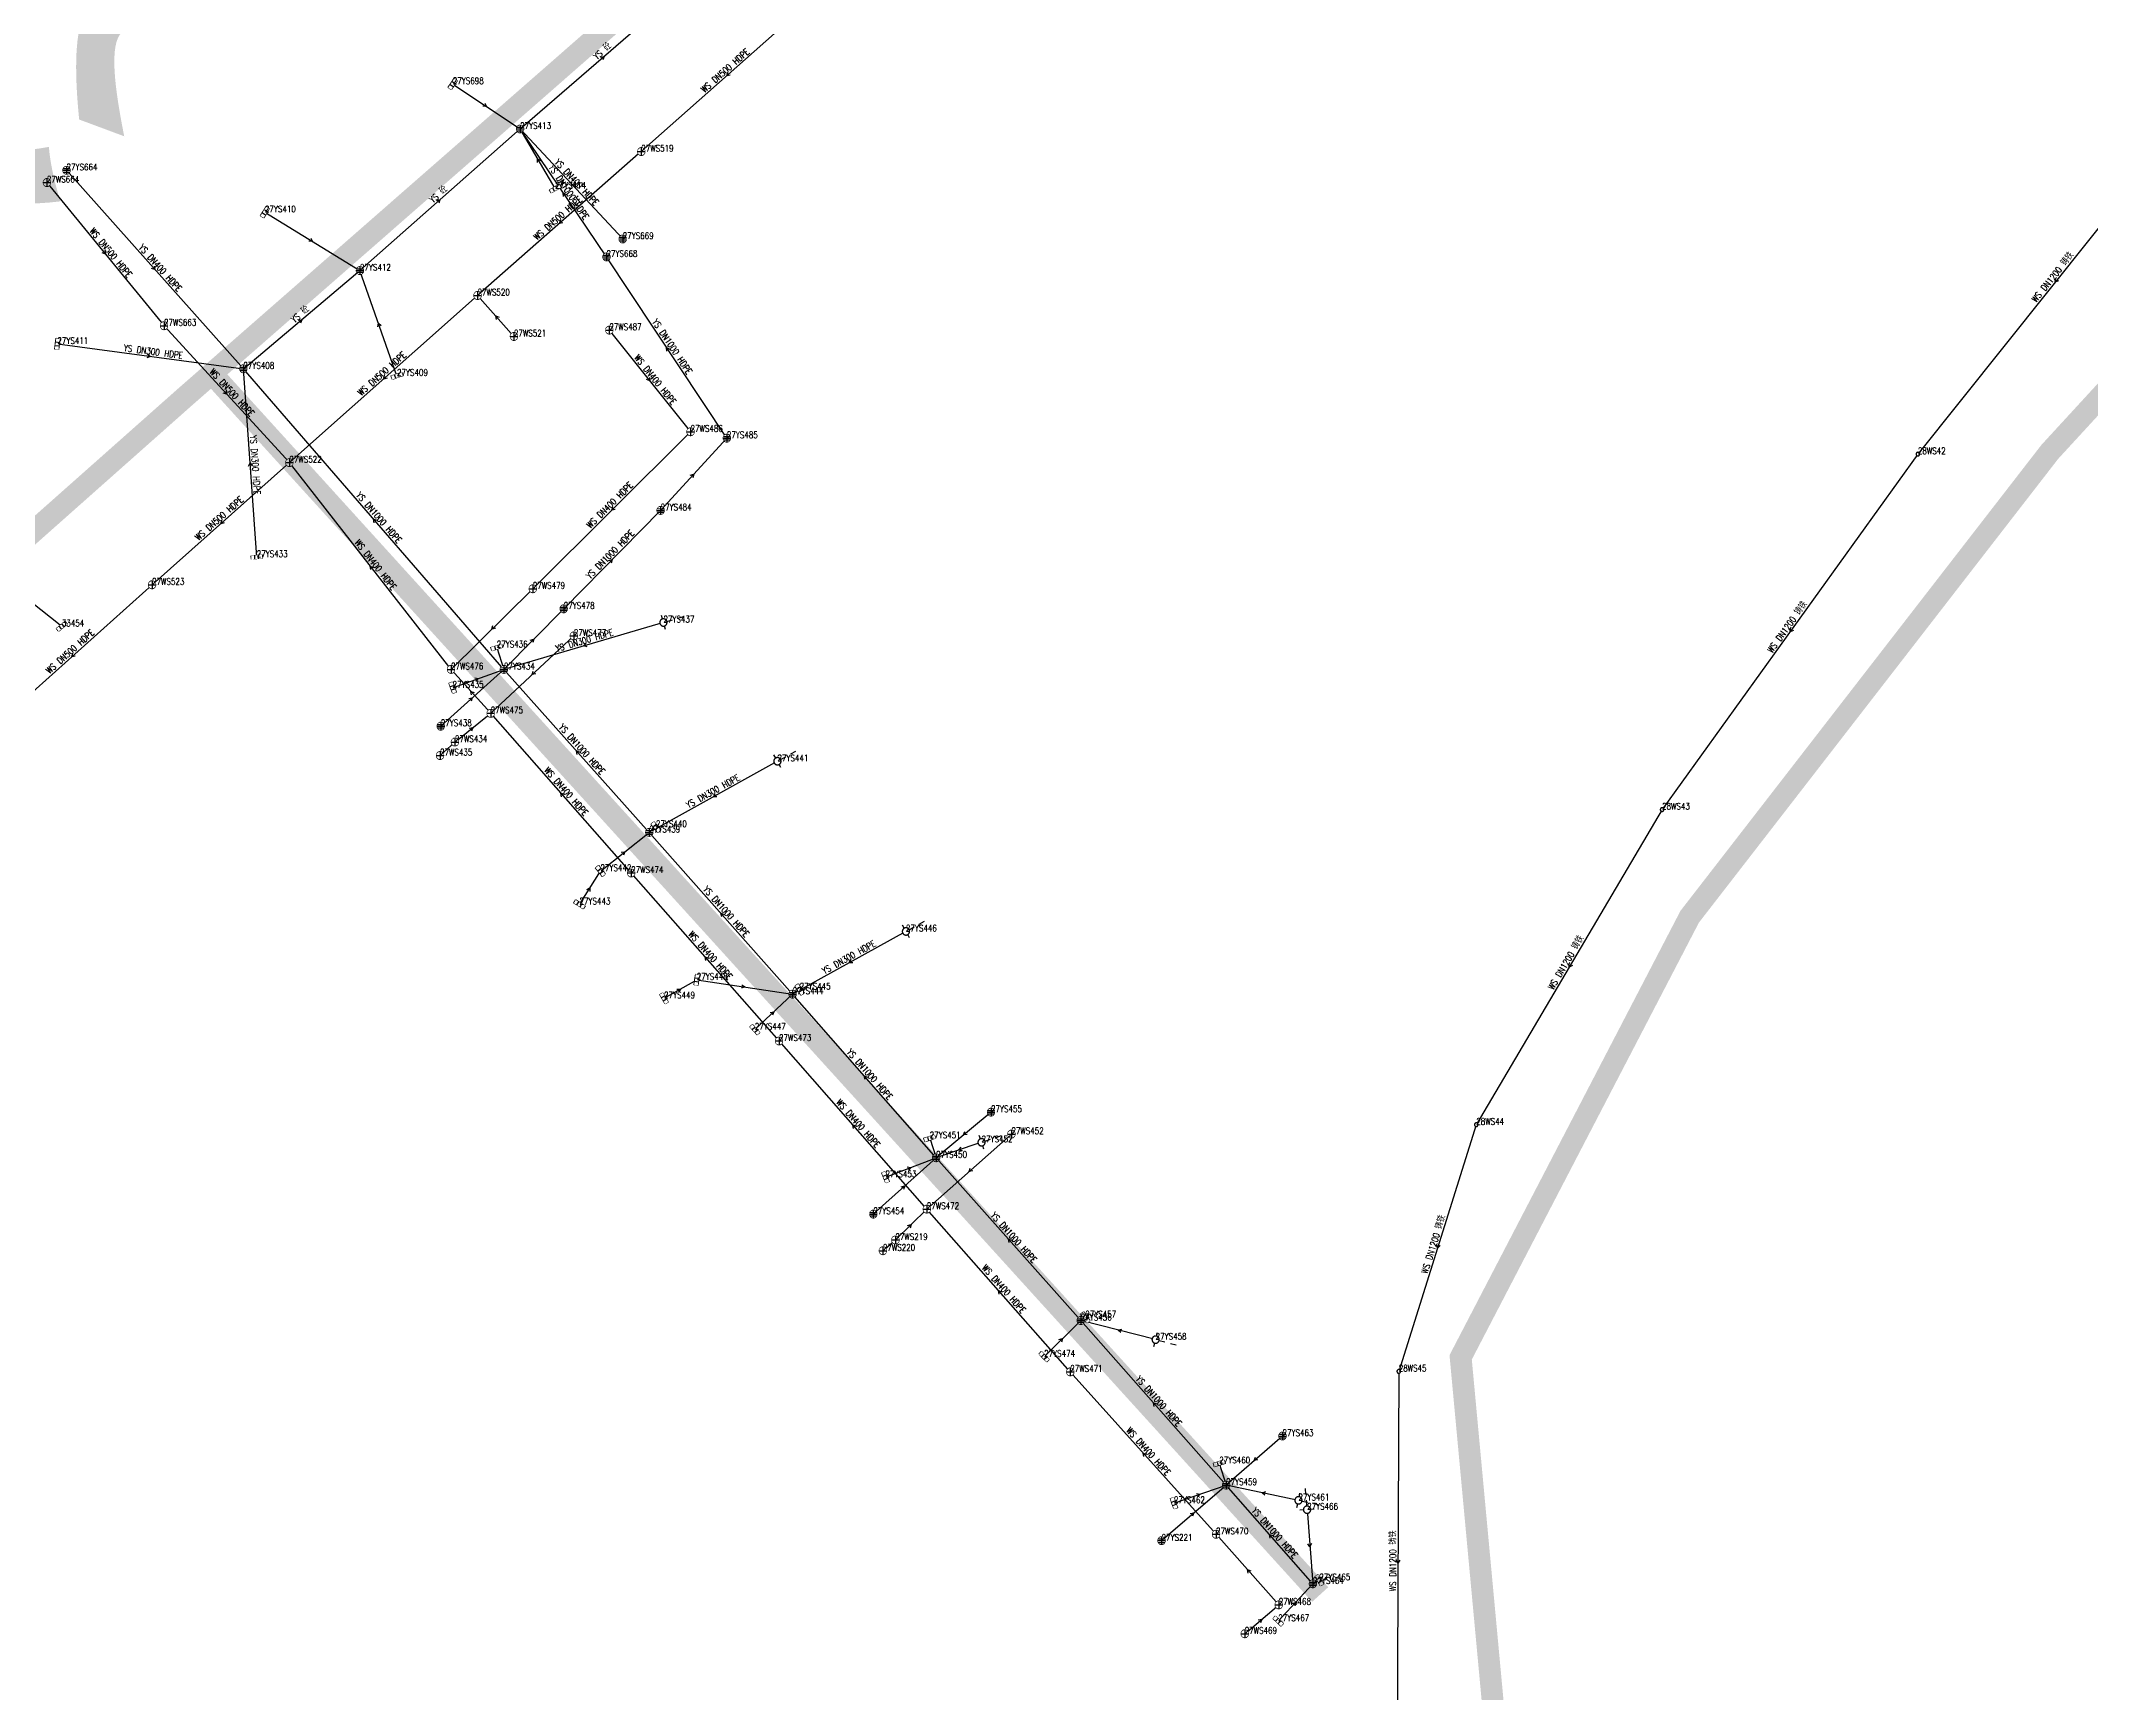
# Model space of a CAD drawing. Extents: x 78813 to 99477, y 2421021 to 2448125.
# Drawn here: x 82878.5 to 83160.7, y 2432203.4 to 2432430.8 of the extents above; entities that cross this region are included whole.
import ezdxf
from ezdxf.enums import TextEntityAlignment as Align

# ---------------------------------------------------------------- set-up
doc = ezdxf.new("R2010")
doc.units = 0
doc.set_wipeout_variables(frame=1)
doc.layers.get('0').update_dxf_attribs({"linetype": 'CONTINUOUS'})
for name, color, linetype in [('DX_WS', 16, 'CONTINUOUS'), ('DX_YS', 42, 'CONTINUOUS'), ('道路', 5, 'CONTINUOUS')]:
    doc.layers.add(name, color=color, linetype=linetype)
for name, color, linetype, true_color in [('WSLINE', 7, 'CONTINUOUS', 0x7f0000), ('YSANNEXE', 7, 'CONTINUOUS', 0xcc9900), ('YSLINE', 7, 'CONTINUOUS', 0xcc9900)]:
    doc.layers.add(name, color=color, linetype=linetype, true_color=true_color)
doc.layers.add('道路名称', color=7, linetype='CONTINUOUS', lineweight=0)
doc.styles.add('CcNameZT', font='txt.SHX', dxfattribs={"width": 0.8, "bigfont": 'HZTXT.SHX'})
doc.styles.get("Standard").update_dxf_attribs({"font": 'txt.shx', "bigfont": 'hztxt.shx'})
doc.styles.add('宋体0.7', font='', dxfattribs={"width": 0.7})
doc.styles.get('宋体0.7').set_extended_font_data('SimSun')

# ---------------------------------------------------------------- blocks, each defined once
blk = doc.blocks.new('PS管线点')
blk.add_wipeout([(0.5, 0), (0.5, 0.03), (0.5, 0.07), (0.49, 0.1), (0.48, 0.14), (0.47, 0.17), (0.46, 0.2), (0.44, 0.23), (0.42, 0.26), (0.4, 0.29), (0.38, 0.32), (0.36, 0.35), (0.33, 0.37), (0.31, 0.39), (0.28, 0.41), (0.25, 0.43), (0.22, 0.45), (0.19, 0.46), (0.15, 0.48), (0.12, 0.49), (0.09, 0.49), (0.05, 0.5), (0.02, 0.5), (-0.02, 0.5), (-0.05, 0.5), (-0.09, 0.49), (-0.12, 0.49), (-0.15, 0.48), (-0.19, 0.46), (-0.22, 0.45), (-0.25, 0.43), (-0.28, 0.41), (-0.31, 0.39), (-0.33, 0.37), (-0.36, 0.35), (-0.38, 0.32), (-0.4, 0.29), (-0.42, 0.26), (-0.44, 0.23), (-0.46, 0.2), (-0.47, 0.17), (-0.48, 0.14), (-0.49, 0.1), (-0.5, 0.07), (-0.5, 0.03), (-0.5, 0), (-0.5, -0.03), (-0.5, -0.07), (-0.49, -0.1), (-0.48, -0.14), (-0.47, -0.17), (-0.46, -0.2), (-0.44, -0.23), (-0.42, -0.26), (-0.4, -0.29), (-0.38, -0.32), (-0.36, -0.35), (-0.33, -0.37), (-0.31, -0.39), (-0.28, -0.41), (-0.25, -0.43), (-0.22, -0.45), (-0.19, -0.46), (-0.15, -0.48), (-0.12, -0.49), (-0.09, -0.49), (-0.05, -0.5), (-0.02, -0.5), (0.02, -0.5), (0.05, -0.5), (0.09, -0.49), (0.12, -0.49), (0.15, -0.48), (0.19, -0.46), (0.22, -0.45), (0.25, -0.43), (0.28, -0.41), (0.31, -0.39), (0.33, -0.37), (0.36, -0.35), (0.38, -0.32), (0.4, -0.29), (0.42, -0.26), (0.44, -0.23), (0.46, -0.2), (0.47, -0.17), (0.48, -0.14), (0.49, -0.1), (0.5, -0.07)])
blk.add_lwpolyline([(0.5, 0), (0.5, 0.03), (0.5, 0.07), (0.49, 0.1), (0.48, 0.14), (0.47, 0.17), (0.46, 0.2), (0.44, 0.23), (0.42, 0.26), (0.4, 0.29), (0.38, 0.32), (0.36, 0.35), (0.33, 0.37), (0.31, 0.39), (0.28, 0.41), (0.25, 0.43), (0.22, 0.45), (0.19, 0.46), (0.15, 0.48), (0.12, 0.49), (0.09, 0.49), (0.05, 0.5), (0.02, 0.5), (-0.02, 0.5), (-0.05, 0.5), (-0.09, 0.49), (-0.12, 0.49), (-0.15, 0.48), (-0.19, 0.46), (-0.22, 0.45), (-0.25, 0.43), (-0.28, 0.41), (-0.31, 0.39), (-0.33, 0.37), (-0.36, 0.35), (-0.38, 0.32), (-0.4, 0.29), (-0.42, 0.26), (-0.44, 0.23), (-0.46, 0.2), (-0.47, 0.17), (-0.48, 0.14), (-0.49, 0.1), (-0.5, 0.07), (-0.5, 0.03), (-0.5, 0), (-0.5, -0.03), (-0.5, -0.07), (-0.49, -0.1), (-0.48, -0.14), (-0.47, -0.17), (-0.46, -0.2), (-0.44, -0.23), (-0.42, -0.26), (-0.4, -0.29), (-0.38, -0.32), (-0.36, -0.35), (-0.33, -0.37), (-0.31, -0.39), (-0.28, -0.41), (-0.25, -0.43), (-0.22, -0.45), (-0.19, -0.46), (-0.15, -0.48), (-0.12, -0.49), (-0.09, -0.49), (-0.05, -0.5), (-0.02, -0.5), (0.02, -0.5), (0.05, -0.5), (0.09, -0.49), (0.12, -0.49), (0.15, -0.48), (0.19, -0.46), (0.22, -0.45), (0.25, -0.43), (0.28, -0.41), (0.31, -0.39), (0.33, -0.37), (0.36, -0.35), (0.38, -0.32), (0.4, -0.29), (0.42, -0.26), (0.44, -0.23), (0.46, -0.2), (0.47, -0.17), (0.48, -0.14), (0.49, -0.1), (0.5, -0.07), (0.5, 0)], close=True)
blk = doc.blocks.new('PS污水井')
blk.add_lwpolyline([(1, 0), (1, 0.07), (0.99, 0.14), (0.98, 0.21), (0.96, 0.28), (0.94, 0.34), (0.91, 0.41), (0.88, 0.47), (0.85, 0.53), (0.81, 0.59), (0.77, 0.64), (0.72, 0.69), (0.67, 0.74), (0.62, 0.79), (0.56, 0.83), (0.5, 0.87), (0.44, 0.9), (0.37, 0.93), (0.31, 0.95), (0.24, 0.97), (0.17, 0.98), (0.1, 0.99), (0.03, 1), (-0.03, 1), (-0.1, 0.99), (-0.17, 0.98), (-0.24, 0.97), (-0.31, 0.95), (-0.37, 0.93), (-0.44, 0.9), (-0.5, 0.87), (-0.56, 0.83), (-0.62, 0.79), (-0.67, 0.74), (-0.72, 0.69), (-0.77, 0.64), (-0.81, 0.59), (-0.85, 0.53), (-0.88, 0.47), (-0.91, 0.41), (-0.94, 0.34), (-0.96, 0.28), (-0.98, 0.21), (-0.99, 0.14), (-1, 0.07), (-1, 0), (-1, -0.07), (-0.99, -0.14), (-0.98, -0.21), (-0.96, -0.28), (-0.94, -0.34), (-0.91, -0.41), (-0.88, -0.47), (-0.85, -0.53), (-0.81, -0.59), (-0.77, -0.64), (-0.72, -0.69), (-0.67, -0.74), (-0.62, -0.79), (-0.56, -0.83), (-0.5, -0.87), (-0.44, -0.9), (-0.37, -0.93), (-0.31, -0.95), (-0.24, -0.97), (-0.17, -0.98), (-0.1, -0.99), (-0.03, -1), (0.03, -1), (0.1, -0.99), (0.17, -0.98), (0.24, -0.97), (0.31, -0.95), (0.37, -0.93), (0.44, -0.9), (0.5, -0.87), (0.56, -0.83), (0.62, -0.79), (0.67, -0.74), (0.72, -0.69), (0.77, -0.64), (0.81, -0.59), (0.85, -0.53), (0.88, -0.47), (0.91, -0.41), (0.94, -0.34), (0.96, -0.28), (0.98, -0.21), (0.99, -0.14), (1, 0)], close=True)
blk.add_wipeout([(1, 0), (1, 0.07), (0.99, 0.14), (0.98, 0.21), (0.96, 0.28), (0.94, 0.34), (0.91, 0.41), (0.88, 0.47), (0.85, 0.53), (0.81, 0.59), (0.77, 0.64), (0.72, 0.69), (0.67, 0.74), (0.62, 0.79), (0.56, 0.83), (0.5, 0.87), (0.44, 0.9), (0.37, 0.93), (0.31, 0.95), (0.24, 0.97), (0.17, 0.98), (0.1, 0.99), (0.03, 1), (-0.03, 1), (-0.1, 0.99), (-0.17, 0.98), (-0.24, 0.97), (-0.31, 0.95), (-0.37, 0.93), (-0.44, 0.9), (-0.5, 0.87), (-0.56, 0.83), (-0.62, 0.79), (-0.67, 0.74), (-0.72, 0.69), (-0.77, 0.64), (-0.81, 0.59), (-0.85, 0.53), (-0.88, 0.47), (-0.91, 0.41), (-0.94, 0.34), (-0.96, 0.28), (-0.98, 0.21), (-0.99, 0.14), (-1, 0.07), (-1, 0), (-1, -0.07), (-0.99, -0.14), (-0.98, -0.21), (-0.96, -0.28), (-0.94, -0.34), (-0.91, -0.41), (-0.88, -0.47), (-0.85, -0.53), (-0.81, -0.59), (-0.77, -0.64), (-0.72, -0.69), (-0.67, -0.74), (-0.62, -0.79), (-0.56, -0.83), (-0.5, -0.87), (-0.44, -0.9), (-0.37, -0.93), (-0.31, -0.95), (-0.24, -0.97), (-0.17, -0.98), (-0.1, -0.99), (-0.03, -1), (0.03, -1), (0.1, -0.99), (0.17, -0.98), (0.24, -0.97), (0.31, -0.95), (0.37, -0.93), (0.44, -0.9), (0.5, -0.87), (0.56, -0.83), (0.62, -0.79), (0.67, -0.74), (0.72, -0.69), (0.77, -0.64), (0.81, -0.59), (0.85, -0.53), (0.88, -0.47), (0.91, -0.41), (0.94, -0.34), (0.96, -0.28), (0.98, -0.21), (0.99, -0.14)])
for p, q in [((-1, 0), (0, 0)), ((0, 1), (0, 0)), ((0, 0), (0, -1)), ((0, 0), (1, 0))]:
    blk.add_line(p, q)
blk = doc.blocks.new('LX')
for p, q in [((-0.866, 0.5), (0, 0)), ((0, 0), (-0.866, -0.5))]:
    blk.add_line(p, q)
blk = doc.blocks.new('PS雨水井')
blk.add_lwpolyline([(1, 0), (1, 0.07), (0.99, 0.14), (0.98, 0.21), (0.96, 0.28), (0.94, 0.34), (0.91, 0.41), (0.88, 0.47), (0.85, 0.53), (0.81, 0.59), (0.77, 0.64), (0.72, 0.69), (0.67, 0.74), (0.62, 0.79), (0.56, 0.83), (0.5, 0.87), (0.44, 0.9), (0.37, 0.93), (0.31, 0.95), (0.24, 0.97), (0.17, 0.98), (0.1, 0.99), (0.03, 1), (-0.03, 1), (-0.1, 0.99), (-0.17, 0.98), (-0.24, 0.97), (-0.31, 0.95), (-0.37, 0.93), (-0.44, 0.9), (-0.5, 0.87), (-0.56, 0.83), (-0.62, 0.79), (-0.67, 0.74), (-0.72, 0.69), (-0.77, 0.64), (-0.81, 0.59), (-0.85, 0.53), (-0.88, 0.47), (-0.91, 0.41), (-0.94, 0.34), (-0.96, 0.28), (-0.98, 0.21), (-0.99, 0.14), (-1, 0.07), (-1, 0), (-1, -0.07), (-0.99, -0.14), (-0.98, -0.21), (-0.96, -0.28), (-0.94, -0.34), (-0.91, -0.41), (-0.88, -0.47), (-0.85, -0.53), (-0.81, -0.59), (-0.77, -0.64), (-0.72, -0.69), (-0.67, -0.74), (-0.62, -0.79), (-0.56, -0.83), (-0.5, -0.87), (-0.44, -0.9), (-0.37, -0.93), (-0.31, -0.95), (-0.24, -0.97), (-0.17, -0.98), (-0.1, -0.99), (-0.03, -1), (0.03, -1), (0.1, -0.99), (0.17, -0.98), (0.24, -0.97), (0.31, -0.95), (0.37, -0.93), (0.44, -0.9), (0.5, -0.87), (0.56, -0.83), (0.62, -0.79), (0.67, -0.74), (0.72, -0.69), (0.77, -0.64), (0.81, -0.59), (0.85, -0.53), (0.88, -0.47), (0.91, -0.41), (0.94, -0.34), (0.96, -0.28), (0.98, -0.21), (0.99, -0.14), (1, 0)], close=True)
blk.add_wipeout([(1, 0), (1, 0.07), (0.99, 0.14), (0.98, 0.21), (0.96, 0.28), (0.94, 0.34), (0.91, 0.41), (0.88, 0.47), (0.85, 0.53), (0.81, 0.59), (0.77, 0.64), (0.72, 0.69), (0.67, 0.74), (0.62, 0.79), (0.56, 0.83), (0.5, 0.87), (0.44, 0.9), (0.37, 0.93), (0.31, 0.95), (0.24, 0.97), (0.17, 0.98), (0.1, 0.99), (0.03, 1), (-0.03, 1), (-0.1, 0.99), (-0.17, 0.98), (-0.24, 0.97), (-0.31, 0.95), (-0.37, 0.93), (-0.44, 0.9), (-0.5, 0.87), (-0.56, 0.83), (-0.62, 0.79), (-0.67, 0.74), (-0.72, 0.69), (-0.77, 0.64), (-0.81, 0.59), (-0.85, 0.53), (-0.88, 0.47), (-0.91, 0.41), (-0.94, 0.34), (-0.96, 0.28), (-0.98, 0.21), (-0.99, 0.14), (-1, 0.07), (-1, 0), (-1, -0.07), (-0.99, -0.14), (-0.98, -0.21), (-0.96, -0.28), (-0.94, -0.34), (-0.91, -0.41), (-0.88, -0.47), (-0.85, -0.53), (-0.81, -0.59), (-0.77, -0.64), (-0.72, -0.69), (-0.67, -0.74), (-0.62, -0.79), (-0.56, -0.83), (-0.5, -0.87), (-0.44, -0.9), (-0.37, -0.93), (-0.31, -0.95), (-0.24, -0.97), (-0.17, -0.98), (-0.1, -0.99), (-0.03, -1), (0.03, -1), (0.1, -0.99), (0.17, -0.98), (0.24, -0.97), (0.31, -0.95), (0.37, -0.93), (0.44, -0.9), (0.5, -0.87), (0.56, -0.83), (0.62, -0.79), (0.67, -0.74), (0.72, -0.69), (0.77, -0.64), (0.81, -0.59), (0.85, -0.53), (0.88, -0.47), (0.91, -0.41), (0.94, -0.34), (0.96, -0.28), (0.98, -0.21), (0.99, -0.14)])
for p, q in [((-1, 0), (0, 0)), ((-0.88, 0.48), (0, 0.47)), ((0, 1), (0, 0)), ((0, 0.47), (0.88, 0.47)), ((0, 0), (0, -1)), ((0, 0), (1, 0)), ((-0.88, -0.48), (0, -0.48)), ((0, -0.48), (0.88, -0.48))]:
    blk.add_line(p, q)
blk = doc.blocks.new('PS雨篦')
blk.add_lwpolyline([(-1.5, 0.5), (0, 0.5), (1.5, 0.5), (1.5, -0.5), (0, -0.5), (-1.5, -0.5)], close=True)
blk.add_wipeout([(-1.5, 0.5), (0, 0.5), (1.5, 0.5), (1.5, -0.5), (0, -0.5), (-1.5, -0.5)])
for p, q in [((-0.51, -0.5), (-0.51, 0.5)), ((0.49, -0.5), (0.49, 0.5))]:
    blk.add_line(p, q)
blk = doc.blocks.new('PS预留口')
blk.add_lwpolyline([(4.2, 0), (5.8, 0)])
blk.add_wipeout([(1, 0), (1, 0.07), (0.99, 0.14), (0.98, 0.21), (0.96, 0.28), (0.94, 0.34), (0.91, 0.41), (0.88, 0.47), (0.85, 0.53), (0.81, 0.59), (0.77, 0.64), (0.72, 0.69), (0.67, 0.74), (0.62, 0.79), (0.56, 0.83), (0.5, 0.87), (0.44, 0.9), (0.37, 0.93), (0.31, 0.95), (0.24, 0.97), (0.17, 0.98), (0.1, 0.99), (0.03, 1), (-0.03, 1), (-0.1, 0.99), (-0.17, 0.98), (-0.24, 0.97), (-0.31, 0.95), (-0.37, 0.93), (-0.44, 0.9), (-0.5, 0.87), (-0.56, 0.83), (-0.62, 0.79), (-0.67, 0.74), (-0.72, 0.69), (-0.77, 0.64), (-0.81, 0.59), (-0.85, 0.53), (-0.88, 0.47), (-0.91, 0.41), (-0.94, 0.34), (-0.96, 0.28), (-0.98, 0.21), (-0.99, 0.14), (-1, 0.07), (-1, 0), (-1, -0.07), (-0.99, -0.14), (-0.98, -0.21), (-0.96, -0.28), (-0.94, -0.34), (-0.91, -0.41), (-0.88, -0.47), (-0.85, -0.53), (-0.81, -0.59), (-0.77, -0.64), (-0.72, -0.69), (-0.67, -0.74), (-0.62, -0.79), (-0.56, -0.83), (-0.5, -0.87), (-0.44, -0.9), (-0.37, -0.93), (-0.31, -0.95), (-0.24, -0.97), (-0.17, -0.98), (-0.1, -0.99), (-0.03, -1), (0.03, -1), (0.1, -0.99), (0.17, -0.98), (0.24, -0.97), (0.31, -0.95), (0.37, -0.93), (0.44, -0.9), (0.5, -0.87), (0.56, -0.83), (0.62, -0.79), (0.67, -0.74), (0.72, -0.69), (0.77, -0.64), (0.81, -0.59), (0.85, -0.53), (0.88, -0.47), (0.91, -0.41), (0.94, -0.34), (0.96, -0.28), (0.98, -0.21), (0.99, -0.14)])
blk.add_line((1, 0), (2.6, 0))
blk.add_lwpolyline([(1, 0), (1, 0.07), (0.99, 0.14), (0.98, 0.21), (0.96, 0.28), (0.94, 0.34), (0.91, 0.41), (0.88, 0.47), (0.85, 0.53), (0.81, 0.59), (0.77, 0.64), (0.72, 0.69), (0.67, 0.74), (0.62, 0.79), (0.56, 0.83), (0.5, 0.87), (0.44, 0.9), (0.37, 0.93), (0.31, 0.95), (0.24, 0.97), (0.17, 0.98), (0.1, 0.99), (0.03, 1), (-0.03, 1), (-0.1, 0.99), (-0.17, 0.98), (-0.24, 0.97), (-0.31, 0.95), (-0.37, 0.93), (-0.44, 0.9), (-0.5, 0.87), (-0.56, 0.83), (-0.62, 0.79), (-0.67, 0.74), (-0.72, 0.69), (-0.77, 0.64), (-0.81, 0.59), (-0.85, 0.53), (-0.88, 0.47), (-0.91, 0.41), (-0.94, 0.34), (-0.96, 0.28), (-0.98, 0.21), (-0.99, 0.14), (-1, 0.07), (-1, 0), (-1, -0.07), (-0.99, -0.14), (-0.98, -0.21), (-0.96, -0.28), (-0.94, -0.34), (-0.91, -0.41), (-0.88, -0.47), (-0.85, -0.53), (-0.81, -0.59), (-0.77, -0.64), (-0.72, -0.69), (-0.67, -0.74), (-0.62, -0.79), (-0.56, -0.83), (-0.5, -0.87), (-0.44, -0.9), (-0.37, -0.93), (-0.31, -0.95), (-0.24, -0.97), (-0.17, -0.98), (-0.1, -0.99), (-0.03, -1), (0.03, -1), (0.1, -0.99), (0.17, -0.98), (0.24, -0.97), (0.31, -0.95), (0.37, -0.93), (0.44, -0.9), (0.5, -0.87), (0.56, -0.83), (0.62, -0.79), (0.67, -0.74), (0.72, -0.69), (0.77, -0.64), (0.81, -0.59), (0.85, -0.53), (0.88, -0.47), (0.91, -0.41), (0.94, -0.34), (0.96, -0.28), (0.98, -0.21), (0.99, -0.14), (1, 0)], close=True)
for points in [[(0, 1), (0, 2)], [(0, -2), (0, -1)]]:
    blk.add_lwpolyline(points)
blk = doc.blocks.new('测量点')
h = blk.add_hatch(color=256)
edge = h.paths.add_edge_path()
edge.add_arc((0, 0), 0.5, 0, 360)
blk.add_circle((0, 0), 0.5)

msp = doc.modelspace()

# ---------------------------------------------------------------- linework, layer by layer
at = {"layer": 'WSLINE'}
for p, q in [((82984.64, 2432436.42), (82961.11, 2432415.59)), ((83174.63, 2432421.29), (83136.84, 2432373.93)), ((82961.11, 2432415.59), (82938.57, 2432395.77)), ((82879.29, 2432411.32), (82895.41, 2432391.61)), ((82938.57, 2432395.77), (82912.67, 2432372.76)), ((82943.58, 2432390.13), (82938.57, 2432395.77)), ((82895.41, 2432391.61), (82912.67, 2432372.76)), ((82956.71, 2432391), (82967.89, 2432377.01)), ((82967.89, 2432377.01), (82946.18, 2432355.39)), ((82912.67, 2432372.76), (82893.77, 2432355.94)), ((82934.92, 2432344.29), (82912.67, 2432372.76)), ((83136.84, 2432373.93), (83101.63, 2432324.99)), ((82893.77, 2432355.94), (82871.65, 2432336.12)), ((82946.18, 2432355.39), (82934.92, 2432344.29)), ((82951.83, 2432348.9), (82940.38, 2432338.24)), ((82940.38, 2432338.24), (82934.92, 2432344.29)), ((82935.46, 2432334.29), (82940.38, 2432338.24)), ((82959.72, 2432316.26), (82940.38, 2432338.24)), ((82933.41, 2432332.43), (82935.46, 2432334.29)), ((83101.63, 2432324.99), (83076.05, 2432281.6)), ((82980.07, 2432293.13), (82959.72, 2432316.26)), ((83000.42, 2432269.98), (82980.07, 2432293.13)), ((83076.05, 2432281.6), (83065.38, 2432247.63)), ((83012.06, 2432280.31), (83000.42, 2432269.98)), ((82996.09, 2432265.73), (83000.42, 2432269.98)), ((83020.16, 2432247.57), (83000.42, 2432269.98)), ((82994.37, 2432264.25), (82996.09, 2432265.73)), ((83040.23, 2432225.21), (83020.16, 2432247.57)), ((83065.38, 2432247.63), (83065.13, 2432194.79)), ((83048.86, 2432215.49), (83040.23, 2432225.21)), ((83044.18, 2432211.51), (83048.86, 2432215.49))]:
    msp.add_line(p, q, dxfattribs=at)
at = {"layer": 'YSLINE'}
for p, q in [((82944.43, 2432418.7), (82967.53, 2432438.69)), ((82935.16, 2432424.88), (82944.43, 2432418.7)), ((82922.38, 2432399.2), (82944.43, 2432418.7)), ((82949.26, 2432410.48), (82944.43, 2432418.7)), ((82956.32, 2432401.08), (82944.43, 2432418.7)), ((82958.55, 2432403.55), (82944.43, 2432418.7)), ((82909.3, 2432407.23), (82922.38, 2432399.2)), ((82906.33, 2432385.68), (82922.38, 2432399.2)), ((82927.48, 2432384.71), (82922.38, 2432399.2)), ((82880.73, 2432389.1), (82906.33, 2432385.68)), ((82908.17, 2432359.75), (82906.33, 2432385.68)), ((82950.43, 2432352.63), (82963.77, 2432366.18)), ((82881.34, 2432350.21), (82874, 2432356.02)), ((82941.21, 2432347.31), (82942.2, 2432344.29)), ((82979.85, 2432331.64), (82962.21, 2432321.85)), ((82963.12, 2432322.58), (82962.21, 2432321.85)), ((82981.94, 2432299.58), (82962.21, 2432321.85)), ((82952.6, 2432311.93), (82955.49, 2432316.53)), ((82997.54, 2432308.21), (82981.94, 2432299.58)), ((82964.24, 2432299), (82968.75, 2432301.55)), ((82968.75, 2432301.55), (82981.94, 2432299.58)), ((82982.91, 2432300.21), (82981.94, 2432299.58)), ((83009.25, 2432283.33), (83001.69, 2432277.05)), ((83000.81, 2432279.73), (83001.69, 2432277.05)), ((83007.95, 2432279.18), (83001.69, 2432277.05)), ((82994.72, 2432274.37), (83001.69, 2432277.05)), ((83016.57, 2432249.65), (83021.61, 2432254.64)), ((83022.22, 2432255.06), (83021.61, 2432254.64)), ((83031.91, 2432252.01), (83021.61, 2432254.64)), ((83049.38, 2432238.74), (83041.61, 2432231.98)), ((83040.67, 2432234.98), (83041.61, 2432231.98)), ((83034.43, 2432229.49), (83041.61, 2432231.98)), ((83051.57, 2432229.88), (83041.61, 2432231.98)), ((83052.76, 2432228.6), (83053.56, 2432218.39)), ((83054.45, 2432218.88), (83053.56, 2432218.39))]:
    msp.add_line(p, q, dxfattribs=at)

# ---------------------------------------------------------------- block references
at = {"layer": 'DX_WS'}
for p, xscale, yscale, zscale, rotation in [((82972.87, 2432426), 0.500000000053506, 0.5, 0.5, 221.734666722504), ((82949.84, 2432405.68), 0.5000000000164332, 0.5, 0.5, 221.1617089229225), ((82887.35, 2432401.47), 0.4999999998554739, 0.5, 0.5, 309.3972093833355), ((83155.74, 2432397.61), 0.5000000000003901, 0.5000000000003901, 0.5000000000003901, 231.4749492322617), ((82941.08, 2432392.95), 0.5000000001075615, 0.5, 0.5, 131.780292868972), ((82904.04, 2432382.19), 0.4999999999082261, 0.5, 0.5, 312.2619983557805), ((82925.62, 2432384.27), 0.500000000053506, 0.5, 0.5, 221.734666722504), ((82962.3, 2432384), 0.500000000170287, 0.5, 0.5, 308.8242515605929), ((82957.04, 2432366.2), 0.500000000074041, 0.5, 0.5, 224.5994556996546), ((82903.22, 2432364.35), 0.500000000053506, 0.5, 0.5, 221.734666722504), ((82923.8, 2432358.52), 0.5000000000862933, 0.5, 0.5, 127.7695883071966), ((82940.55, 2432349.84), 0.500000000074041, 0.5, 0.5, 224.5994556996546), ((83119.24, 2432349.46), 0.5000000000126361, 0.5, 0.5, 234.3397382101595), ((82882.71, 2432346.03), 0.500000000053506, 0.5, 0.5, 221.734666722504), ((82946.1, 2432343.57), 0.5000000001499065, 0.5, 0.5, 222.8805823236734), ((82937.65, 2432341.26), 0.4999999999314776, 0.5, 0.5, 132.353250683177), ((82937.92, 2432336.27), 0.5000000001339261, 0.5, 0.5, 38.96113008887203), ((82950.05, 2432327.25), 0.4999999998822632, 0.5, 0.5, 131.207335097775), ((82969.9, 2432304.7), 0.4999999998822632, 0.5, 0.5, 131.207335097775), ((83088.84, 2432303.29), 0.4999999998796699, 0.5, 0.5, 239.4963583573507), ((82990.24, 2432281.56), 0.4999999998822632, 0.5, 0.5, 131.207335097775), ((83006.24, 2432275.14), 0.500000000053506, 0.5, 0.5, 221.734666722504), ((83070.72, 2432264.62), 0.5000000000943319, 0.5, 0.5, 252.6743876568355), ((83010.29, 2432258.77), 0.4999999998822632, 0.5, 0.5, 131.207335097775), ((83030.2, 2432236.39), 0.5000000001075615, 0.5, 0.5, 131.780292868972), ((83044.54, 2432220.35), 0.5000000001075615, 0.5, 0.5, 131.780292868972), ((83065.26, 2432221.21), 0.5000000000199599, 0.5, 0.5, 269.8631215064646)]:
    msp.add_blockref('LX', p, dxfattribs=dict(at, xscale=xscale, yscale=yscale, zscale=zscale, rotation=rotation))
at = {"layer": 'DX_YS', "xscale": 0.5, "yscale": 0.5, "zscale": 0.5}
msp.add_blockref('测量点', (82881.34, 2432350.21, 2.34), dxfattribs=at)
at = {"layer": 'YSANNEXE', "yscale": 0.5, "zscale": 0.5}
for p, xscale, rotation in [((82955.98, 2432428.69), 0.4999999999234024, 40.68000344484277), ((82939.79, 2432421.79), 0.4999999998983751, 326.0129854476389), ((82946.84, 2432414.59), 0.5000000000633974, 120.3211369729245), ((82933.4, 2432408.95), 0.4999999998787904, 41.25296123318996), ((82915.84, 2432403.22), 0.5000000000615612, 328.3048165981764), ((82894.16, 2432399.34), 0.5000000001740614, 311.6890405344745), ((82914.36, 2432392.44), 0.500000000136766, 40.10704567751556), ((82924.93, 2432391.96), 0.4999999999590369, 109.4349388713881), ((82964.6, 2432388.61), 0.5000000001431605, 123.7588837363058), ((82893.53, 2432387.39), 0.4999999999795465, 352.3690440279556), ((82907.25, 2432372.71), 0.5000000002265346, 93.96507839914311), ((82968.33, 2432371.16), 0.4999999998621667, 47.55549698130921), ((82924.26, 2432364.98), 0.5000000000684955, 130.6343772826352), ((82957.1, 2432359.41), 0.499999999860744, 45.26366580035281), ((82946.31, 2432348.46), 0.499999999860744, 45.26366580035281), ((82938.67, 2432343.03), 0.5000000000659988, 19.48056505465456), ((82937.85, 2432340.38), 0.499999999918455, 41.82591903435983), ((82952.2, 2432333.07), 0.5000000001075615, 131.780292868972), ((82971.03, 2432326.75), 0.4999999999889194, 209.1295952218443), ((82958.85, 2432319.19), 0.4999999998864714, 38.38817225690372), ((82972.08, 2432310.72), 0.5000000001075615, 131.780292868972), ((82989.74, 2432303.9), 0.4999999999889194, 209.1295952218443), ((82975.35, 2432300.57), 0.4999999999989919, 351.7960862057688), ((82979.34, 2432297.14), 0.4999999998393814, 42.97183461574548), ((82991.81, 2432288.32), 0.4999999998822632, 131.207335097775), ((83004.82, 2432278.12), 0.5000000000161965, 198.8163549144005), ((82998.2, 2432275.71), 0.5000000000785997, 21.19943844470042), ((82997.37, 2432273.17), 0.499999999918455, 41.82591903435983), ((83011.65, 2432265.85), 0.5000000001075615, 131.780292868972), ((83026.76, 2432253.32), 0.5000000000257503, 165.5848027826228), ((83031.61, 2432243.31), 0.4999999998822632, 131.207335097775), ((83045.49, 2432235.36), 0.5000000000164332, 221.1617089229225), ((83038.02, 2432230.73), 0.4999999999495339, 18.90760722081252), ((83046.59, 2432230.93), 0.5000000000055921, 167.8766339717886), ((83037.17, 2432228.16), 0.4999999999234024, 40.68000344484277), ((83047.58, 2432225.18), 0.4999999998822632, 131.207335097775), ((83053.16, 2432223.49), 0.5000000000542343, 274.4467838673329)]:
    msp.add_blockref('LX', p, dxfattribs=dict(at, xscale=xscale, rotation=rotation))

# ---------------------------------------------------------------- texts
at = {"layer": 'DX_WS', "style": 'CcNameZT', "width": 0.8}
for s, rotation, p in [(' WS DN500 HDPE', 41.5166, (82972.71, 2432426.19, 0.09)), (' WS DN500 HDPE', 41.3213, (82949.68, 2432405.87, 0.01)), (' WS DN500 HDPE', 309.2706, (82887.54, 2432401.62, -0.28)), (' WS DN1200 铸铁', 51.4131, (83155.54, 2432397.77, -1.2)), (' WS DN500 HDPE', 312.4947, (82904.22, 2432382.35, -0.03)), (' WS DN500 HDPE', 41.622, (82925.46, 2432384.46, 0.21)), (' WS DN400 HDPE', 308.6533, (82962.49, 2432384.16, 0.61)), (' WS DN400 HDPE', 44.8836, (82956.86, 2432366.38, 0.4)), (' WS DN500 HDPE', 41.673, (82903.06, 2432364.54, 0)), (' WS DN400 HDPE', 307.9994, (82923.99, 2432358.68, 0.91)), (' WS DN1200 铸铁', 54.2678, (83119.03, 2432349.6, -1.2)), (' WS DN500 HDPE', 41.8557, (82882.54, 2432346.21, -0.07)), (' WS DN400 HDPE', 311.3494, (82950.24, 2432327.42, 1)), (' WS DN400 HDPE', 311.3464, (82970.09, 2432304.86, 0.85)), (' WS DN1200 铸铁', 59.4777, (83088.62, 2432303.42, -1.2)), (' WS DN400 HDPE', 311.2991, (82990.43, 2432281.72, 0.96)), (' WS DN1200 铸铁', 72.5683, (83070.48, 2432264.69, -1.2)), (' WS DN400 HDPE', 311.3933, (83010.48, 2432258.94, 0.98)), (' WS DN400 HDPE', 311.9019, (83030.38, 2432236.56, 1.15)), (' WS DN1200 铸铁', 89.7268, (83065.01, 2432221.22, -1.2))]:
    msp.add_text(s, height=0.9, rotation=rotation, dxfattribs=at).set_placement(p, align=Align.CENTER)
at = {"layer": 'DX_YS', "style": 'CcNameZT', "width": 0.8}
for s, rotation, p in [(' YS 砼', 40.8657, (82955.81, 2432428.88, 1.08)), (' YS 砼', 41.4925, (82933.24, 2432409.14, 1.34)), (' YS DN400 HDPE', 311.6815, (82894.35, 2432399.51, 1.43)), (' YS 砼', 40.1194, (82914.2, 2432392.63, 1.4)), (' YS DN1000 HDPE', 303.5951, (82964.81, 2432388.75, 1.78)), (' YS DN300 HDPE', 352.3941, (82893.56, 2432387.63, 2.3)), (' YS DN300 HDPE', 274.0551, (82907.5, 2432372.73, 2.44)), (' YS DN1000 HDPE', 310.9158, (82924.45, 2432365.15, 1.55)), (' YS DN1000 HDPE', 45.4496, (82956.92, 2432359.58, 1.51)), (' YS DN1000 HDPE', 311.7291, (82952.39, 2432333.24, 1.7)), (' YS DN300 HDPE', 29.024, (82970.91, 2432326.97, 2.98)), (' YS DN1000 HDPE', 311.5435, (82972.26, 2432310.89, 1.75)), (' YS DN300 HDPE', 28.9363, (82989.62, 2432304.12, 3.11)), (' YS DN1000 HDPE', 311.2296, (82992, 2432288.48, 1.65)), (' YS DN1000 HDPE', 311.637, (83011.84, 2432266.01, 1.75)), (' YS DN1000 HDPE', 311.4248, (83031.8, 2432243.48, 1.92))]:
    msp.add_text(s, height=0.9, rotation=rotation, dxfattribs=at).set_placement(p, align=Align.CENTER)

# ---------------------------------------------------------------- next in the draw order: block references
at = {"layer": 'DX_WS', "xscale": 0.5, "yscale": 0.5, "zscale": 0.5}
for name, p in [('PS污水井', (82961.11, 2432415.59, 0.01)), ('PS污水井', (82879.29, 2432411.32, -0.28)), ('PS污水井', (82938.57, 2432395.77, 0.22)), ('PS污水井', (82895.41, 2432391.61, -0.03)), ('PS污水井', (82956.71, 2432391, 0.61)), ('PS污水井', (82943.58, 2432390.13, 0.2)), ('PS污水井', (82967.89, 2432377.01, 0.4)), ('PS污水井', (82912.67, 2432372.76, 0)), ('PS管线点', (83136.84, 2432373.93, -1.2)), ('PS污水井', (82893.77, 2432355.94, -0.07)), ('PS污水井', (82946.18, 2432355.39, 0.7)), ('PS污水井', (82951.83, 2432348.9, 1.02)), ('PS污水井', (82934.92, 2432344.29, 0.91)), ('PS污水井', (82940.38, 2432338.24, 0.91)), ('PS污水井', (82933.41, 2432332.43, 0.77)), ('PS管线点', (83101.63, 2432324.99, -1.2)), ('PS污水井', (82959.72, 2432316.26, 1)), ('PS污水井', (82980.07, 2432293.13, 0.85)), ('PS管线点', (83076.05, 2432281.6, -1.2)), ('PS污水井', (83012.06, 2432280.31, 1.42)), ('PS污水井', (83000.42, 2432269.98, 0.96)), ('PS污水井', (82994.37, 2432264.25, 1.65)), ('PS污水井', (83020.16, 2432247.57, 0.98)), ('PS管线点', (83065.38, 2432247.63, -1.2)), ('PS污水井', (83040.23, 2432225.21, 1.15)), ('PS污水井', (83048.86, 2432215.49, 1.06)), ('PS污水井', (83044.18, 2432211.51, 1.17))]:
    msp.add_blockref(name, p, dxfattribs=at)
at = {"layer": 'DX_YS', "yscale": 0.5, "zscale": 0.5}
for name, p, xscale, rotation in [('PS雨篦', (82935.16, 2432424.88, 2.42), 0.4999999998634289, 236.2714138210623), ('PS雨篦', (82949.26, 2432410.48, 2.38), 0.4999999999066562, 30.43844318223131), ('PS雨篦', (82909.3, 2432407.23, 2.31), 0.500000000109839, 238.4739605521753), ('PS雨篦', (82881.34, 2432350.21, 2.34), 0.499999999857888, 40.16648119226884), ('PS预留口', (82979.85, 2432331.64, 2.98), 0.5000000000705144, 29.02397838396485), ('PS雨篦', (82952.6, 2432311.93, 3.1), 0.5000000000140733, 327.9207503306261), ('PS预留口', (82997.54, 2432308.21, 3.11), 0.4999999999036421, 28.93627291831343), ('PS雨篦', (82968.75, 2432301.55, 2.87), 0.50000000021001, 261.5308445615216), ('PS雨篦', (82964.24, 2432299, 3.19), 0.4999999998092712, 299.4968017176828), ('PS雨篦', (83016.57, 2432249.65, 3.27), 0.4999999998699317, 314.6800428658483)]:
    msp.add_blockref(name, p, dxfattribs=dict(at, xscale=xscale, rotation=rotation))
at = {"layer": 'DX_YS', "xscale": 0.5, "yscale": 0.5, "zscale": 0.5}
for p in [(82944.43, 2432418.7, 1.08), (82958.55, 2432403.55, 1.95), (82922.38, 2432399.2, 1.34), (83009.25, 2432283.33, 2.08), (83049.38, 2432238.74, 2.62)]:
    msp.add_blockref('PS雨水井', p, dxfattribs=at)

# ---------------------------------------------------------------- next in the draw order: linework, layer by layer
at = {"layer": 'YSLINE'}
for p, q in [((82881.99, 2432413.01), (82906.33, 2432385.68)), ((82972.89, 2432376.13), (82956.32, 2432401.08)), ((82942.2, 2432344.29), (82906.33, 2432385.68)), ((82963.77, 2432366.18), (82972.89, 2432376.13)), ((82942.2, 2432344.29), (82950.43, 2432352.63)), ((82964.16, 2432350.75), (82942.2, 2432344.29)), ((82933.51, 2432336.47), (82942.2, 2432344.29)), ((82935.14, 2432341.77), (82942.2, 2432344.29)), ((82962.21, 2432321.85), (82942.2, 2432344.29)), ((82955.49, 2432316.53), (82962.21, 2432321.85)), ((82976.74, 2432294.69), (82981.94, 2432299.58)), ((83001.69, 2432277.05), (82981.94, 2432299.58)), ((82993.05, 2432269.29), (83001.69, 2432277.05)), ((83021.61, 2432254.64), (83001.69, 2432277.05)), ((83041.61, 2432231.98), (83021.61, 2432254.64)), ((83032.73, 2432224.33), (83041.61, 2432231.98)), ((83053.56, 2432218.39), (83041.61, 2432231.98)), ((83048.79, 2432213.26), (83053.56, 2432218.39))]:
    msp.add_line(p, q, dxfattribs=at)

# ---------------------------------------------------------------- next in the draw order: block references
at = {"layer": 'DX_WS', "xscale": 0.5, "yscale": 0.5, "zscale": 0.5}
for p in [(82935.46, 2432334.29, 1), (82996.09, 2432265.73, 1.44)]:
    msp.add_blockref('PS污水井', p, dxfattribs=at)
at = {"layer": 'DX_WS', "xscale": 0.500000000136766, "yscale": 0.5, "zscale": 0.5, "rotation": 40.10704567751556}
msp.add_blockref('LX', (83046.52, 2432213.5), dxfattribs=at)
at = {"layer": 'YSANNEXE', "yscale": 0.5, "zscale": 0.5}
for p, xscale, rotation in [((82951.49, 2432411.12), 0.4999999998945014, 132.9262084811088), ((82950.37, 2432409.89), 0.5000000001431605, 123.7588837363058), ((82953.18, 2432347.52), 0.4999999999450667, 196.5245237110678), ((82954.04, 2432314.23), 0.4999999998208374, 57.86873729460711), ((82966.5, 2432300.27), 0.5000000001152249, 29.22084757465213), ((83019.09, 2432252.15), 0.4999999998802595, 44.69070800721386)]:
    msp.add_blockref('LX', p, dxfattribs=dict(at, xscale=xscale, rotation=rotation))

# ---------------------------------------------------------------- next in the draw order: texts
at = {"layer": 'DX_WS', "style": 'CcNameZT', "width": 0.8}
for s, p in [('27WS519', (82961.11, 2432415.59, 0.01)), ('27WS664', (82879.29, 2432411.32, -0.28)), ('27WS520', (82938.57, 2432395.77, 0.22)), ('27WS663', (82895.41, 2432391.61, -0.03)), ('27WS487', (82956.71, 2432391, 0.61)), ('27WS521', (82943.58, 2432390.13, 0.2)), ('27WS486', (82967.89, 2432377.01, 0.4)), ('28WS42', (83136.84, 2432373.93, -1.2)), ('27WS522', (82912.67, 2432372.76, 0)), ('27WS523', (82893.77, 2432355.94, -0.07)), ('27WS479', (82946.18, 2432355.39, 0.7)), ('27WS477', (82951.83, 2432348.9, 1.02)), ('27WS476', (82934.92, 2432344.29, 0.91)), ('27WS475', (82940.38, 2432338.24, 0.91)), ('28WS43', (83101.63, 2432324.99, -1.2)), ('27WS474', (82959.72, 2432316.26, 1)), ('27WS473', (82980.07, 2432293.13, 0.85)), ('27WS452', (83012.06, 2432280.31, 1.42)), ('28WS44', (83076.05, 2432281.6, -1.2)), ('27WS472', (83000.42, 2432269.98, 0.96)), ('27WS471', (83020.16, 2432247.57, 0.98)), ('28WS45', (83065.38, 2432247.63, -1.2)), ('27WS470', (83040.23, 2432225.21, 1.15)), ('27WS468', (83048.86, 2432215.49, 1.06)), ('27WS469', (83044.18, 2432211.51, 1.17))]:
    msp.add_text(s, height=0.9, dxfattribs=at).set_placement(p)
at = {"layer": 'DX_YS', "width": 0.8}
for s, p in [('27YS698', (82935.16, 2432424.88, 2.42)), ('27YS413', (82944.43, 2432418.7, 1.08)), ('27YS414', (82949.26, 2432410.48, 2.38)), ('27YS410', (82909.3, 2432407.23, 2.31)), ('27YS669', (82958.55, 2432403.55, 1.95)), ('27YS412', (82922.38, 2432399.2, 1.34)), ('33454', (82881.34, 2432350.21, 2.34)), ('27YS441', (82979.85, 2432331.64, 2.98)), ('27YS443', (82952.6, 2432311.93, 3.1)), ('27YS446', (82997.54, 2432308.21, 3.11)), ('27YS448', (82968.75, 2432301.55, 2.87)), ('27YS449', (82964.24, 2432299, 3.19)), ('27YS455', (83009.25, 2432283.33, 2.08)), ('27YS474', (83016.57, 2432249.65, 3.27)), ('27YS463', (83049.38, 2432238.74, 2.62))]:
    msp.add_text(s, height=0.9, dxfattribs=at).set_placement(p)
at = {"layer": 'DX_YS', "style": 'CcNameZT', "width": 0.8}
for s, rotation, p in [(' YS DN1000 HDPE', 304.0176, (82950.58, 2432410.03, 1.29)), (' YS DN400 HDPE', 312.9868, (82951.67, 2432411.29, 1.95)), (' YS DN300 HDPE', 16.3979, (82953.11, 2432347.76, 2.49))]:
    msp.add_text(s, height=0.9, rotation=rotation, dxfattribs=at).set_placement(p, align=Align.CENTER)

# ---------------------------------------------------------------- next in the draw order: block references
at = {"layer": 'DX_WS', "xscale": 0.4999999998802595, "yscale": 0.5, "zscale": 0.5, "rotation": 44.69070800721386}
msp.add_blockref('LX', (82998.25, 2432267.85), dxfattribs=at)
at = {"layer": 'DX_YS', "xscale": 0.5, "yscale": 0.5, "zscale": 0.5}
for p in [(82881.99, 2432413.01, 1.43), (82956.32, 2432401.08, 1.29), (82906.33, 2432385.68, 1.4), (82972.89, 2432376.13, 1.78), (82963.77, 2432366.18, 1.83), (82950.43, 2432352.63, 1.51), (82942.2, 2432344.29, 1.55), (82933.51, 2432336.47, 2.12), (82962.21, 2432321.85, 1.7), (82981.94, 2432299.58, 1.75), (83001.69, 2432277.05, 1.65), (82993.05, 2432269.29, 2.05), (83041.61, 2432231.98, 1.92), (83032.73, 2432224.33, 2.25)]:
    msp.add_blockref('PS雨水井', p, dxfattribs=at)
at = {"layer": 'DX_YS', "yscale": 0.5, "zscale": 0.5}
for name, p, xscale, rotation in [('PS雨篦', (82880.73, 2432389.1, 2.3), 0.500000000128666, 262.3940703761947), ('PS雨篦', (82927.48, 2432384.71, 2.4), 0.4999999999400206, 19.35832854524726), ('PS雨篦', (82908.17, 2432359.75, 2.44), 0.5000000000095982, 4.055147160458366), ('PS预留口', (82964.16, 2432350.75, 2.49), 0.5000000000151689, 16.39787451561951), ('PS雨篦', (82941.21, 2432347.31, 2.78), 0.5000000000537325, 198.1496136515263), ('PS雨篦', (82935.14, 2432341.77, 2.78), 0.5000000000405521, 289.7047549968512), ('PS雨篦', (82955.49, 2432316.53, 2.81), 0.5000000001294461, 308.3875593734498), ('PS雨篦', (82976.74, 2432294.69, 2.93), 0.4999999998371942, 313.2519199369175), ('PS雨篦', (83000.81, 2432279.73, 3.08), 0.5000000000461627, 198.0877838692616), ('PS预留口', (83007.95, 2432279.18, 3.3), 0.5000000000448256, 18.71980933929047), ('PS雨篦', (82994.72, 2432274.37, 3.14), 0.5000000000064722, 291.0964283867329), ('PS雨篦', (83022.22, 2432255.06, 3.25), 0.4999999998238887, 124.4645784061239), ('PS预留口', (83031.91, 2432252.01, 3.37), 0.5000000000230062, 345.6736140824059), ('PS雨篦', (83040.67, 2432234.98, 3.35), 0.4999999999665192, 197.4476860229984), ('PS雨篦', (83034.43, 2432229.49, 3.44), 0.4999999997947434, 289.171885084095), ('PS预留口', (83052.76, 2432228.6, 3.21), 0.4999999999999672, 94.45364637922751), ('PS雨篦', (83054.45, 2432218.88, 3.44), 0.500000000201138, 118.8476430577053), ('PS雨篦', (83048.79, 2432213.26, 3.58), 0.4999999999499548, 317.0671032231447)]:
    msp.add_blockref(name, p, dxfattribs=dict(at, xscale=xscale, rotation=rotation))

# ---------------------------------------------------------------- next in the draw order: texts
at = {"layer": 'DX_WS', "style": 'CcNameZT', "width": 0.8}
for s, p in [('27WS434', (82935.46, 2432334.29, 1)), ('27WS435', (82933.41, 2432332.43, 0.77)), ('27WS220', (82994.37, 2432264.25, 1.65)), ('27WS219', (82996.09, 2432265.73, 1.44))]:
    msp.add_text(s, height=0.9, dxfattribs=at).set_placement(p)

# ---------------------------------------------------------------- next in the draw order: block references
at = {"layer": 'DX_YS', "yscale": 0.5, "zscale": 0.5}
for name, p, xscale, rotation in [('PS雨篦', (82963.12, 2432322.58, 2.84), 0.4999999998206974, 128.53660828618), ('PS雨篦', (82982.91, 2432300.21, 3.02), 0.5000000001192679, 122.8245136700213), ('PS预留口', (83051.57, 2432229.88, 3.48), 0.4999999999722994, 348.1142388623342)]:
    msp.add_blockref(name, p, dxfattribs=dict(at, xscale=xscale, rotation=rotation))
at = {"layer": 'DX_YS', "xscale": 0.5, "yscale": 0.5, "zscale": 0.5}
for p in [(83021.61, 2432254.64, 1.75), (83053.56, 2432218.39, 1.92)]:
    msp.add_blockref('PS雨水井', p, dxfattribs=at)
at = {"layer": 'YSANNEXE', "yscale": 0.5, "zscale": 0.5}
for p, xscale, rotation in [((83005.47, 2432280.19), 0.500000000011632, 219.4428355378872), ((83051.17, 2432215.83), 0.5000000000658894, 46.98253920664027)]:
    msp.add_blockref('LX', p, dxfattribs=dict(at, xscale=xscale, rotation=rotation))

# ---------------------------------------------------------------- next in the draw order: texts
at = {"layer": 'DX_YS', "width": 0.8}
for s, p in [('27YS664', (82881.99, 2432413.01, 1.43)), ('27YS668', (82956.32, 2432401.08, 1.29)), ('27YS411', (82880.73, 2432389.1, 2.3)), ('27YS408', (82906.33, 2432385.68, 1.4)), ('27YS409', (82927.48, 2432384.71, 2.4)), ('27YS485', (82972.89, 2432376.13, 1.78)), ('27YS484', (82963.77, 2432366.18, 1.83)), ('27YS433', (82908.17, 2432359.75, 2.44)), ('27YS478', (82950.43, 2432352.63, 1.51)), ('27YS437', (82964.16, 2432350.75, 2.49)), ('27YS436', (82941.21, 2432347.31, 2.78)), ('27YS434', (82942.2, 2432344.29, 1.55)), ('27YS435', (82935.14, 2432341.77, 2.78)), ('27YS438', (82933.51, 2432336.47, 2.12)), ('27YS442', (82955.49, 2432316.53, 2.81)), ('27YS447', (82976.74, 2432294.69, 2.93)), ('27YS451', (83000.81, 2432279.73, 3.08)), ('27YS452', (83007.95, 2432279.18, 3.3)), ('27YS450', (83001.69, 2432277.05, 1.65)), ('27YS453', (82994.72, 2432274.37, 3.14)), ('27YS454', (82993.05, 2432269.29, 2.05)), ('27YS458', (83031.91, 2432252.01, 3.37)), ('27YS460', (83040.67, 2432234.98, 3.35)), ('27YS462', (83034.43, 2432229.49, 3.44)), ('27YS459', (83041.61, 2432231.98, 1.92)), ('27YS221', (83032.73, 2432224.33, 2.25)), ('27YS467', (83048.79, 2432213.26, 3.58))]:
    msp.add_text(s, height=0.9, dxfattribs=at).set_placement(p)
at = {"layer": '道路名称', "style": '宋体0.7', "width": 0.7}
msp.add_text('南水大道', height=70, rotation=41.237, dxfattribs=at).set_placement((82707.33, 2432312.8), align=Align.MIDDLE_LEFT)

# ---------------------------------------------------------------- next in the draw order: linework, layer by layer
at = {"layer": '道路', "const_width": 3, "flags": 128}
for points in [[(83418.46, 2432865.07), (83379.69, 2432803.15), (83279.46, 2432726.54), (83218.94, 2432662.49), (82898.49, 2432381.96), (81205.55, 2430879.45)], [(82798.71, 2431241.55), (82917.63, 2431376.55), (82977.22, 2431491.26), (82986.98, 2431557.75), (82950.35, 2431652.16), (82928.03, 2431707.9), (82931.37, 2431753.61), (83053.64, 2431937.42), (83088.98, 2431993.41), (83097.21, 2432081.08), (83079.38, 2432190.67), (83073.9, 2432249.57), (83105.43, 2432310.24), (83155, 2432374.24), (83222.69, 2432447.9), (83288.74, 2432540.98), (83372.55, 2432628.98)], [(82902.48, 2432384.49), (83054.57, 2432216.92)]]:
    msp.add_lwpolyline(points, dxfattribs=at)

# ---------------------------------------------------------------- next in the draw order: texts
at = {"layer": 'DX_YS', "width": 0.8}
for s, p in [('27YS440', (82963.12, 2432322.58, 2.84)), ('27YS439', (82962.21, 2432321.85, 1.7)), ('27YS445', (82982.91, 2432300.21, 3.02)), ('27YS444', (82981.94, 2432299.58, 1.75)), ('27YS457', (83022.22, 2432255.06, 3.25)), ('27YS456', (83021.61, 2432254.64, 1.75)), ('27YS461', (83051.57, 2432229.88, 3.48)), ('27YS466', (83052.76, 2432228.6, 3.21)), ('27YS464', (83053.56, 2432218.39, 1.92)), ('27YS465', (83054.45, 2432218.88, 3.44))]:
    msp.add_text(s, height=0.9, dxfattribs=at).set_placement(p)
at = {"layer": 'DX_YS', "style": 'CcNameZT', "width": 0.8}
msp.add_text(' YS DN1000 HDPE', height=0.9, rotation=311.322, dxfattribs=at).set_placement((83047.77, 2432225.35, 1.92), align=Align.CENTER)

doc.saveas('drawing.dxf')
